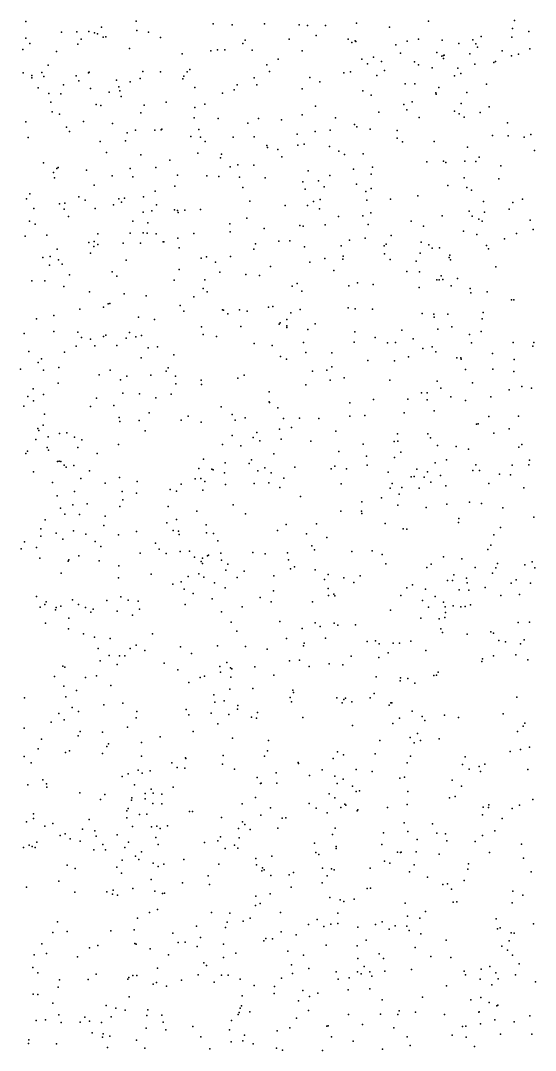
# Model space of a CAD drawing. Extents: x 2 to 99999, y 0 to 49999.
# Drawn here: x 56248 to 62495, y 25003 to 37495 of the extents above; entities that cross this region are included whole.
import ezdxf

# ---------------------------------------------------------------- set-up
doc = ezdxf.new("R2010")
doc.units = 0
doc.header["$MEASUREMENT"] = 0
doc.layers.add('points', color=50, linetype='Continuous')

msp = doc.modelspace()

# ---------------------------------------------------------------- linework, layer by layer
at = {"layer": 'points', "color": 3}
for p in [(56311, 37485, 91), (57652, 37488, 77), (61196, 37486, 16), (62240, 37495, 23), (56744, 37355, 94), (56929, 37359, 92), (57077, 37363, 87), (57231, 37416, 95), (57659, 37375, 32), (57801, 37356, 22), (58584, 37455, 18), (58816, 37444, 57), (59208, 37454, 28), (59628, 37443, 79), (59729, 37434, 85), (59947, 37437, 28), (60325, 37462, 32), (60724, 37413, 30), (62219, 37398, 88), (62415, 37361, 5), (56310, 37280, 24), (56983, 37268, 32), (57145, 37346, 62), (57180, 37336, 39), (57249, 37294, 84), (57283, 37299, 80), (57947, 37290, 89), (58975, 37259, 16), (59505, 37269, 46), (59833, 37312, 60), (60223, 37271, 84), (60268, 37228, 73), (60309, 37248, 9), (60318, 37241, 55), (60941, 37246, 19), (61076, 37269, 11), (61362, 37256, 72), (61737, 37263, 15), (61838, 37302, 33), (62208, 37293, 45), (56274, 37142, 33), (56360, 37218, 26), (56683, 37120, 69), (56942, 37208, 12), (57571, 37158, 25), (58556, 37129, 30), (58638, 37140, 97), (58725, 37140, 51), (58944, 37216, 41), (59056, 37134, 2), (59663, 37126, 94), (60803, 37202, 5), (61300, 37108, 25), (61567, 37218, 22), (61774, 37211, 94), (61792, 37173, 12), (62092, 37126, 87), (62426, 37154, 11), (58210, 37090, 48), (59375, 37028, 37), (60389, 37027, 7), (60532, 37049, 32), (60629, 36997, 98), (60858, 37099, 50), (61030, 36996, 35), (61358, 37064, 99), (61378, 37035, 49), (61381, 37073, 94), (61387, 37076, 21), (61698, 37091, 56), (61992, 36986, 8), (62013, 36999, 79), (62207, 37066, 47), (62289, 37088, 63), (56278, 36860, 90), (56507, 36865, 20), (56581, 36952, 77), (57073, 36860, 32), (57078, 36871, 15), (57731, 36877, 98), (57945, 36873, 93), (58271, 36872, 68), (58300, 36902, 27), (59236, 36956, 11), (59268, 36876, 72), (60169, 36862, 40), (60250, 36873, 37), (60459, 36970, 74), (60665, 36890, 33), (61076, 36958, 93), (61243, 36923, 6), (61554, 36918, 16), (61592, 36854, 51), (61762, 36966, 71), (56385, 36799, 38), (56386, 36829, 33), (56531, 36818, 47), (56924, 36826, 75), (56956, 36764, 21), (57410, 36771, 77), (57577, 36750, 75), (57697, 36791, 72), (58218, 36788, 51), (58229, 36821, 49), (59083, 36799, 45), (59756, 36804, 26), (59880, 36751, 91), (60571, 36828, 46), (60913, 36726, 0), (61033, 36727, 87), (61513, 36825, 60), (56462, 36681, 3), (56592, 36611, 86), (56737, 36607, 18), (56768, 36714, 46), (57096, 36672, 71), (57324, 36625, 12), (57441, 36690, 27), (57452, 36641, 26), (58363, 36683, 53), (58696, 36616, 26), (58839, 36653, 43), (58877, 36716, 62), (59116, 36715, 18), (59666, 36666, 49), (60403, 36641, 6), (61288, 36619, 67), (61291, 36602, 6), (61323, 36683, 2), (61665, 36623, 72), (61903, 36725, 22), (56614, 36506, 85), (57166, 36476, 9), (57467, 36574, 28), (58014, 36505, 76), (58483, 36482, 84), (60502, 36591, 5), (60898, 36478, 85), (60999, 36508, 73), (61593, 36489, 10), (56629, 36387, 66), (56718, 36359, 3), (57220, 36464, 87), (57708, 36374, 90), (57749, 36470, 88), (58362, 36442, 82), (59666, 36352, 23), (59825, 36457, 34), (60596, 36385, 47), (60934, 36412, 92), (61513, 36397, 93), (61570, 36362, 77), (61824, 36380, 91), (61936, 36447, 83), (56311, 36267, 30), (57013, 36272, 82), (57362, 36245, 5), (58355, 36316, 13), (58647, 36309, 14), (59006, 36250, 31), (59133, 36306, 95), (59413, 36290, 60), (60069, 36314, 56), (60299, 36235, 64), (61083, 36321, 7), (61631, 36322, 71), (62158, 36255, 52), (56806, 36202, 76), (56842, 36151, 12), (57543, 36134, 21), (57642, 36167, 29), (57877, 36167, 56), (57954, 36169, 93), (57963, 36177, 29), (58410, 36174, 4), (59605, 36116, 60), (59821, 36149, 78), (60004, 36166, 76), (60327, 36206, 96), (60491, 36178, 85), (60817, 36162, 46), (62441, 36111, 51), (56338, 36077, 99), (57215, 36028, 32), (57520, 36035, 32), (58313, 36088, 57), (58429, 36080, 72), (58486, 36027, 15), (58829, 36081, 49), (59082, 36085, 87), (59236, 35979, 21), (59614, 35982, 59), (59691, 35995, 28), (60816, 36068, 50), (60884, 36024, 30), (61266, 36030, 20), (61973, 36099, 57), (62163, 36096, 96), (62360, 36081, 14), (57291, 35894, 46), (57707, 35868, 63), (58397, 35886, 20), (58684, 35874, 44), (59244, 35956, 71), (59369, 35933, 10), (59998, 35966, 93), (60110, 35911, 89), (60180, 35871, 67), (60405, 35879, 15), (61672, 35960, 69), (62485, 35919, 20), (56524, 35768, 28), (58057, 35803, 21), (58674, 35830, 46), (58882, 35746, 77), (59079, 35741, 28), (59418, 35843, 84), (61178, 35782, 40), (61380, 35788, 18), (61408, 35775, 55), (61637, 35790, 72), (61771, 35787, 94), (61814, 35836, 63), (62075, 35734, 4), (56646, 35650, 11), (56687, 35700, 61), (56702, 35711, 21), (57047, 35680, 57), (57357, 35612, 95), (57577, 35700, 37), (57890, 35714, 70), (58151, 35618, 33), (58508, 35611, 44), (58652, 35604, 8), (58793, 35721, 1), (59739, 35671, 91), (59999, 35616, 4), (60288, 35694, 40), (60501, 35631, 3), (60519, 35716, 66), (56659, 35587, 7), (57141, 35500, 37), (57610, 35601, 52), (58118, 35486, 100), (58904, 35597, 36), (59215, 35588, 84), (59671, 35538, 45), (59861, 35552, 60), (59930, 35478, 82), (60324, 35512, 53), (61431, 35493, 3), (61632, 35589, 1), (62050, 35575, 49), (56360, 35392, 80), (56955, 35357, 78), (57740, 35357, 0), (57880, 35425, 35), (58943, 35471, 34), (59703, 35450, 74), (60437, 35423, 87), (60502, 35459, 44), (61069, 35367, 35), (61662, 35471, 58), (61718, 35438, 34), (56320, 35332, 11), (56719, 35273, 75), (56784, 35279, 65), (57033, 35316, 44), (57374, 35258, 15), (57438, 35334, 83), (57474, 35292, 54), (57510, 35340, 76), (57897, 35259, 10), (59030, 35306, 83), (59459, 35253, 59), (59728, 35253, 96), (59802, 35301, 74), (59885, 35325, 25), (60451, 35316, 18), (60736, 35329, 14), (61865, 35300, 74), (62221, 35288, 75), (62340, 35329, 37), (56410, 35215, 36), (56777, 35208, 38), (56830, 35117, 85), (57153, 35216, 52), (57735, 35169, 54), (57840, 35186, 73), (58117, 35198, 14), (58153, 35193, 14), (58158, 35165, 59), (58239, 35196, 4), (58430, 35203, 89), (59876, 35211, 18), (60105, 35120, 22), (60399, 35127, 74), (60500, 35164, 49), (61365, 35125, 65), (61691, 35181, 77), (61729, 35124, 16), (61877, 35170, 97), (62177, 35207, 46), (56357, 35060, 86), (56423, 35027, 67), (57611, 35062, 25), (57790, 35042, 23), (58787, 35030, 15), (58995, 35099, 64), (59637, 35008, 9), (59676, 35002, 55), (59945, 35016, 84), (60466, 35022, 97), (60986, 35061, 32), (61137, 35003, 22), (61807, 35085, 81), (61850, 35060, 91), (62433, 35075, 62), (56302, 34880, 48), (56565, 34893, 49), (57187, 34909, 62), (57578, 34915, 87), (57734, 34922, 69), (57783, 34918, 40), (57894, 34909, 76), (58156, 34856, 84), (58352, 34914, 23), (58792, 34934, 85), (59203, 34973, 55), (60431, 34857, 70), (60744, 34887, 42), (61621, 34942, 23), (61784, 34901, 92), (62267, 34911, 21), (62468, 34962, 40), (57076, 34802, 14), (57135, 34754, 47), (57140, 34816, 2), (57185, 34779, 64), (57492, 34795, 24), (57702, 34793, 65), (57977, 34811, 9), (57984, 34810, 25), (58174, 34739, 70), (59098, 34785, 5), (59380, 34821, 61), (59517, 34824, 29), (59692, 34752, 78), (60139, 34764, 83), (60241, 34830, 20), (60659, 34763, 66), (60683, 34783, 94), (61110, 34806, 39), (61201, 34774, 91), (61244, 34736, 47), (61331, 34740, 66), (61901, 34766, 28), (62120, 34847, 72), (56517, 34621, 4), (56607, 34635, 86), (56692, 34722, 36), (57095, 34672, 77), (58440, 34612, 39), (58502, 34631, 83), (58796, 34634, 20), (59079, 34723, 68), (59939, 34609, 73), (60162, 34637, 95), (60662, 34666, 4), (61098, 34672, 69), (61450, 34622, 49), (61456, 34649, 71), (61926, 34726, 90), (56600, 34529, 40), (56707, 34592, 60), (56752, 34540, 84), (57529, 34587, 97), (58613, 34564, 88), (59282, 34511, 21), (59759, 34566, 7), (60158, 34599, 75), (60732, 34595, 28), (61049, 34578, 98), (61464, 34594, 62), (62014, 34509, 83), (56841, 34412, 72), (57357, 34447, 74), (57414, 34396, 48), (58173, 34476, 22), (58666, 34444, 41), (58980, 34413, 65), (59145, 34404, 54), (60048, 34464, 98), (60936, 34453, 81), (61088, 34448, 96), (61351, 34397, 7), (61370, 34355, 81), (61548, 34366, 22), (56386, 34338, 75), (56543, 34336, 81), (56773, 34270, 10), (58113, 34344, 55), (58462, 34243, 6), (58482, 34349, 33), (59545, 34275, 88), (59604, 34304, 22), (60231, 34276, 36), (60335, 34313, 52), (60528, 34294, 6), (61085, 34256, 31), (61301, 34349, 18), (61328, 34351, 84), (61474, 34277, 54), (61703, 34245, 46), (57085, 34204, 21), (57506, 34182, 17), (57773, 34155, 8), (58350, 34143, 40), (58510, 34203, 20), (59659, 34213, 8), (61712, 34191, 11), (61909, 34203, 48), (62205, 34106, 33), (62234, 34107, 21), (56968, 33994, 90), (57255, 34017, 50), (57312, 34060, 83), (57329, 34062, 18), (58186, 34039, 25), (58697, 33986, 44), (58711, 33981, 84), (58905, 33987, 7), (59256, 34020, 77), (59308, 34027, 56), (59642, 33990, 30), (60224, 34011, 92), (60309, 33999, 76), (60518, 33993, 45), (56439, 33876, 34), (56651, 33916, 16), (57677, 33897, 75), (57873, 33869, 3), (58227, 33970, 21), (58762, 33936, 21), (58999, 33969, 89), (59477, 33867, 68), (59528, 33951, 62), (61120, 33941, 96), (61262, 33935, 1), (61268, 33899, 27), (61432, 33934, 11), (61851, 33875, 51), (61860, 33954, 21), (58443, 33781, 47), (58919, 33782, 13), (59386, 33811, 50), (59399, 33828, 49), (59480, 33792, 7), (59480, 33773, 30), (59732, 33749, 34), (59821, 33816, 62), (60875, 33739, 1), (61313, 33750, 39), (61481, 33780, 65), (56292, 33701, 83), (56650, 33723, 93), (56941, 33716, 47), (56987, 33651, 69), (57094, 33629, 73), (57252, 33662, 91), (57284, 33677, 53), (57527, 33644, 37), (57571, 33710, 84), (57648, 33660, 67), (57716, 33674, 39), (58465, 33688, 32), (58624, 33664, 92), (60304, 33719, 27), (60552, 33652, 47), (61012, 33633, 50), (61695, 33687, 34), (61837, 33724, 19), (56348, 33479, 43), (56922, 33544, 12), (57148, 33549, 35), (57414, 33553, 61), (57797, 33527, 0), (57911, 33539, 30), (59084, 33576, 92), (59300, 33552, 18), (59679, 33591, 54), (60294, 33592, 7), (60700, 33585, 39), (60796, 33588, 86), (61129, 33516, 98), (61243, 33536, 28), (61718, 33587, 45), (62227, 33589, 81), (62463, 33547, 7), (62477, 33588, 80), (56502, 33392, 88), (56779, 33474, 24), (57711, 33403, 23), (58109, 33442, 11), (59403, 33420, 71), (59476, 33388, 90), (59710, 33468, 48), (60025, 33464, 66), (60462, 33371, 65), (60787, 33369, 81), (60955, 33418, 68), (61288, 33475, 93), (61541, 33404, 26), (61591, 33402, 85), (61595, 33389, 55), (61974, 33456, 67), (62238, 33382, 2), (56248, 33268, 58), (56462, 33347, 4), (56524, 33254, 8), (56713, 33287, 88), (57334, 33254, 56), (58016, 33244, 43), (58038, 33283, 26), (59792, 33242, 92), (59963, 33253, 99), (60026, 33293, 49), (61646, 33261, 37), (61978, 33267, 77), (62233, 33238, 50), (57200, 33197, 79), (57462, 33137, 11), (57537, 33180, 16), (57827, 33195, 55), (58127, 33183, 38), (58439, 33131, 17), (58884, 33156, 10), (58959, 33192, 2), (60005, 33132, 45), (60173, 33160, 96), (60727, 33133, 92), (61302, 33120, 93), (56401, 33027, 13), (56705, 33096, 43), (58133, 33088, 81), (58445, 33079, 98), (59263, 32990, 35), (59710, 33075, 58), (61183, 32979, 26), (61347, 33036, 24), (61731, 33101, 54), (62176, 33015, 100), (62332, 33055, 2), (62446, 33035, 17), (56335, 32936, 62), (56404, 32881, 52), (56527, 32958, 5), (57168, 32916, 43), (57490, 32976, 4), (57689, 32967, 52), (57888, 32917, 26), (58074, 32964, 28), (59264, 32870, 90), (59268, 32863, 29), (60245, 32858, 39), (60529, 32900, 35), (60946, 32902, 47), (61115, 32978, 84), (61180, 32894, 9), (61468, 32932, 31), (61646, 32885, 24), (61956, 32931, 44), (56285, 32816, 54), (57098, 32813, 52), (57381, 32827, 95), (57808, 32735, 98), (58680, 32809, 32), (59371, 32797, 98), (60903, 32737, 75), (61267, 32761, 25), (56538, 32719, 53), (57444, 32682, 7), (57453, 32632, 97), (57687, 32642, 2), (58196, 32649, 23), (58283, 32698, 79), (58441, 32624, 55), (58817, 32716, 80), (58851, 32646, 42), (58975, 32676, 93), (59437, 32669, 78), (59633, 32673, 90), (59868, 32666, 24), (60243, 32697, 26), (60425, 32706, 17), (61799, 32605, 24), (61929, 32693, 75), (62289, 32698, 77), (56455, 32546, 11), (56467, 32522, 25), (56520, 32589, 13), (56721, 32487, 25), (56808, 32496, 6), (57759, 32520, 18), (59116, 32499, 57), (59388, 32539, 56), (59537, 32557, 64), (60075, 32513, 27), (60823, 32480, 95), (61191, 32481, 29), (61781, 32600, 39), (61991, 32491, 23), (62176, 32541, 96), (56432, 32412, 97), (56584, 32447, 35), (56903, 32441, 97), (56990, 32409, 96), (58817, 32462, 22), (59071, 32439, 76), (59149, 32399, 93), (59410, 32416, 99), (59769, 32394, 10), (60404, 32358, 14), (60783, 32387, 94), (60824, 32394, 66), (61222, 32435, 49), (62331, 32354, 80), (56313, 32242, 40), (56331, 32272, 93), (56572, 32318, 52), (56585, 32283, 53), (56941, 32317, 24), (57175, 32245, 73), (57437, 32351, 67), (58699, 32353, 9), (58921, 32337, 72), (59321, 32239, 1), (60108, 32266, 20), (60862, 32260, 73), (61309, 32339, 19), (61534, 32329, 36), (61684, 32296, 38), (62293, 32321, 11), (56695, 32148, 74), (56715, 32149, 33), (56735, 32145, 62), (58468, 32176, 93), (58730, 32129, 18), (59020, 32123, 97), (59050, 32167, 75), (60446, 32212, 25), (60784, 32195, 48), (61277, 32132, 47), (61417, 32167, 24), (61774, 32105, 7), (62417, 32107, 74), (62423, 32164, 92), (56405, 32020, 39), (56775, 32103, 7), (56800, 32076, 7), (56894, 32096, 15), (57085, 32033, 35), (58409, 32061, 73), (58569, 32052, 39), (58583, 32047, 65), (58722, 32007, 87), (59127, 32034, 5), (59211, 32071, 80), (59290, 32007, 7), (59575, 32079, 19), (60015, 32059, 39), (60063, 32091, 58), (60202, 32057, 96), (60453, 32101, 50), (60707, 32015, 38), (61056, 32053, 10), (61187, 32020, 4), (61736, 32037, 76), (61818, 32036, 81), (62061, 31992, 57), (62192, 31984, 20), (62214, 32101, 21), (56636, 31891, 98), (56978, 31939, 13), (57273, 31882, 88), (57447, 31951, 90), (57662, 31903, 11), (58198, 31872, 37), (58366, 31937, 61), (58435, 31941, 18), (58483, 31902, 47), (58735, 31868, 79), (59083, 31879, 60), (59261, 31888, 72), (59443, 31944, 84), (60137, 31876, 95), (60758, 31878, 59), (60989, 31962, 9), (61024, 31965, 94), (61144, 31958, 66), (61226, 31897, 62), (61342, 31978, 2), (61929, 31881, 52), (56692, 31731, 22), (56903, 31782, 57), (57480, 31782, 69), (57654, 31763, 26), (58061, 31807, 13), (58141, 31788, 91), (58459, 31797, 75), (59393, 31832, 99), (60733, 31821, 83), (60841, 31749, 45), (60875, 31833, 98), (61083, 31824, 41), (61410, 31851, 15), (62355, 31826, 78), (56882, 31621, 40), (57057, 31632, 37), (57487, 31682, 56), (58827, 31622, 40), (59646, 31721, 27), (60387, 31656, 56), (60628, 31704, 0), (60827, 31615, 82), (61421, 31627, 47), (61697, 31654, 62), (61842, 31638, 67), (56733, 31582, 52), (56783, 31507, 84), (56964, 31505, 56), (57275, 31484, 6), (57452, 31602, 52), (58038, 31600, 100), (58388, 31543, 61), (58979, 31510, 83), (60132, 31543, 45), (60384, 31545, 99), (60389, 31514, 34), (61168, 31588, 20), (62102, 31583, 79), (56546, 31440, 39), (57256, 31369, 21), (58024, 31401, 43), (58138, 31444, 55), (58501, 31380, 4), (59472, 31384, 90), (59840, 31389, 62), (60672, 31396, 69), (61561, 31405, 75), (61568, 31457, 87), (62475, 31471, 47), (56493, 31328, 86), (56494, 31241, 14), (56681, 31278, 65), (56891, 31307, 80), (57040, 31266, 83), (57435, 31255, 80), (57654, 31297, 98), (58098, 31310, 4), (58164, 31301, 89), (58173, 31261, 67), (58504, 31283, 68), (58590, 31275, 54), (59364, 31309, 55), (59717, 31270, 82), (60892, 31328, 25), (60935, 31327, 57), (61991, 31258, 49), (62071, 31344, 59), (56297, 31170, 38), (56761, 31204, 36), (57153, 31175, 39), (57223, 31117, 81), (57884, 31155, 46), (58641, 31186, 81), (59782, 31125, 89), (59963, 31223, 40), (61956, 31133, 31), (56256, 31088, 63), (56442, 31103, 71), (56954, 31004, 93), (57697, 31035, 32), (57928, 31081, 36), (58013, 31029, 77), (58186, 31054, 70), (58297, 31057, 83), (58358, 30984, 33), (58517, 31002, 94), (58527, 31009, 86), (58676, 31036, 51), (59068, 31043, 29), (59216, 31025, 85), (59487, 31038, 51), (59816, 31076, 58), (60267, 31056, 5), (60514, 31064, 15), (60636, 31020, 12), (61378, 30989, 53), (61917, 31078, 63), (56483, 30973, 12), (56823, 30937, 82), (56833, 30953, 16), (57200, 30942, 74), (57438, 30882, 17), (58439, 30932, 34), (58455, 30973, 16), (58455, 30911, 22), (58684, 30948, 50), (58761, 30902, 53), (59500, 30955, 19), (59572, 30870, 19), (60680, 30907, 79), (61179, 30859, 29), (61232, 30902, 90), (61602, 30967, 78), (61764, 30859, 99), (62015, 30858, 82), (62035, 30908, 1), (62368, 30891, 47), (62457, 30930, 82), (62487, 30858, 67), (56741, 30790, 41), (57434, 30735, 5), (57831, 30778, 9), (58280, 30751, 8), (58410, 30784, 35), (58470, 30742, 44), (58738, 30827, 88), (58876, 30739, 42), (58961, 30816, 76), (59321, 30761, 25), (59525, 30846, 36), (59823, 30834, 89), (59982, 30774, 21), (60172, 30734, 18), (60369, 30760, 60), (61506, 30771, 44), (61659, 30732, 98), (61976, 30791, 39), (58094, 30657, 49), (58198, 30688, 44), (58602, 30676, 21), (58732, 30612, 78), (59934, 30717, 4), (59982, 30607, 92), (60291, 30677, 76), (60935, 30612, 12), (61004, 30649, 67), (61428, 30702, 81), (61489, 30702, 84), (61669, 30675, 3), (61885, 30616, 60), (62203, 30671, 44), (62263, 30710, 46), (62435, 30672, 45), (56439, 30510, 65), (57466, 30506, 98), (58234, 30599, 94), (58342, 30545, 65), (58572, 30481, 60), (59156, 30498, 86), (59317, 30576, 83), (59985, 30522, 33), (60048, 30539, 51), (60060, 30518, 72), (60862, 30521, 15), (61160, 30599, 56), (61280, 30508, 4), (61571, 30589, 84), (61687, 30586, 33), (62074, 30519, 92), (62303, 30535, 76), (56487, 30380, 32), (56540, 30411, 86), (56558, 30444, 33), (56679, 30374, 13), (56734, 30392, 52), (56876, 30467, 63), (56951, 30410, 71), (57036, 30375, 95), (57128, 30355, 28), (57293, 30462, 91), (57553, 30466, 4), (57674, 30452, 1), (57690, 30356, 37), (58244, 30410, 80), (58936, 30382, 98), (59289, 30443, 39), (59792, 30443, 5), (61125, 30460, 63), (61197, 30380, 84), (61378, 30439, 27), (61400, 30383, 64), (61499, 30396, 17), (61592, 30383, 55), (61641, 30389, 96), (61709, 30406, 72), (56672, 30347, 25), (56834, 30247, 54), (57101, 30319, 81), (57421, 30332, 65), (57607, 30283, 29), (58687, 30321, 23), (60738, 30343, 8), (61105, 30245, 91), (61327, 30239, 22), (61398, 30256, 98), (61406, 30315, 92), (56550, 30185, 98), (56830, 30118, 28), (58802, 30196, 79), (59394, 30206, 7), (59663, 30122, 44), (59821, 30188, 20), (59882, 30144, 46), (60052, 30187, 98), (60097, 30163, 35), (60313, 30166, 76), (61346, 30117, 90), (62287, 30195, 58), (62422, 30196, 75), (57012, 30055, 77), (57144, 30014, 97), (57335, 29999, 93), (57848, 30056, 91), (58873, 30087, 24), (59474, 29999, 99), (59948, 30005, 94), (61368, 30071, 53), (61669, 30050, 15), (61955, 30082, 96), (61987, 30063, 92), (62358, 29985, 47), (57188, 29877, 1), (57579, 29877, 56), (57649, 29918, 79), (58188, 29898, 9), (58638, 29910, 93), (58977, 29901, 71), (59239, 29869, 29), (59679, 29909, 58), (59689, 29943, 49), (60454, 29961, 44), (60554, 29971, 100), (60599, 29933, 28), (60769, 29942, 98), (60844, 29942, 56), (60982, 29967, 52), (62052, 29977, 27), (62133, 29959, 23), (62314, 29934, 52), (57324, 29794, 99), (57446, 29789, 90), (57514, 29788, 19), (57755, 29853, 77), (58321, 29819, 89), (59634, 29737, 77), (60259, 29786, 51), (60597, 29770, 94), (60709, 29826, 86), (61164, 29853, 92), (61853, 29752, 47), (61985, 29789, 30), (62259, 29800, 77), (62403, 29742, 53), (56760, 29665, 25), (56784, 29653, 31), (57214, 29728, 93), (57418, 29682, 76), (57990, 29700, 78), (58155, 29618, 25), (58666, 29658, 17), (58749, 29707, 96), (58797, 29642, 0), (58811, 29633, 65), (59090, 29657, 10), (59513, 29730, 5), (59751, 29658, 5), (59992, 29694, 41), (60159, 29679, 59), (61847, 29722, 38), (56661, 29539, 74), (57034, 29525, 73), (57167, 29547, 70), (58428, 29527, 92), (58478, 29542, 34), (58674, 29592, 91), (58798, 29529, 79), (59320, 29554, 79), (60563, 29535, 38), (60855, 29487, 84), (60857, 29523, 62), (60948, 29516, 7), (61264, 29550, 42), (61297, 29555, 38), (61315, 29590, 47), (56771, 29421, 48), (56928, 29370, 95), (57344, 29431, 3), (58290, 29467, 22), (58788, 29386, 58), (59065, 29394, 47), (59550, 29374, 2), (61033, 29458, 83), (56296, 29281, 23), (56798, 29290, 55), (58594, 29317, 70), (58717, 29244, 64), (59520, 29282, 78), (59535, 29233, 94), (59561, 29344, 39), (60084, 29279, 73), (60169, 29259, 44), (60189, 29277, 20), (60266, 29233, 9), (60492, 29280, 31), (60540, 29334, 6), (62268, 29288, 11), (56873, 29163, 34), (56950, 29113, 88), (57259, 29194, 70), (57487, 29216, 84), (57659, 29115, 4), (58256, 29137, 90), (58603, 29226, 38), (58881, 29143, 25), (58884, 29186, 24), (60149, 29217, 80), (60721, 29192, 41), (60740, 29220, 93), (60753, 29218, 75), (60998, 29119, 18), (56620, 28983, 26), (56710, 29091, 93), (56775, 29011, 43), (57649, 29038, 21), (58288, 29074, 39), (58562, 29093, 16), (58776, 29076, 31), (59050, 29045, 31), (59109, 29034, 31), (59124, 29103, 12), (59673, 29041, 13), (60844, 29032, 74), (61120, 29052, 58), (61155, 29006, 54), (61394, 29070, 31), (61560, 29042, 48), (62104, 29085, 7), (56293, 28911, 66), (56970, 28871, 66), (57241, 28862, 11), (57545, 28924, 0), (58343, 28872, 17), (58642, 28964, 74), (60274, 28943, 45), (60766, 28969, 74), (62280, 28872, 65), (62345, 28936, 90), (62367, 28971, 0), (56500, 28780, 45), (56946, 28817, 43), (57713, 28737, 19), (57943, 28808, 71), (58819, 28792, 75), (59256, 28763, 62), (60606, 28764, 50), (60976, 28799, 46), (61024, 28733, 60), (61063, 28846, 63), (61066, 28848, 30), (61100, 28761, 65), (61326, 28782, 92), (56461, 28661, 73), (56793, 28617, 80), (56840, 28636, 19), (57293, 28688, 89), (57316, 28720, 67), (59245, 28637, 22), (60092, 28625, 52), (62190, 28629, 13), (62315, 28651, 93), (62425, 28681, 89), (56289, 28568, 80), (56374, 28492, 23), (57241, 28604, 71), (57714, 28573, 69), (58084, 28490, 27), (58250, 28550, 33), (58254, 28544, 95), (58707, 28580, 97), (59207, 28572, 50), (59618, 28496, 37), (59622, 28482, 85), (60042, 28545, 89), (60166, 28587, 15), (60552, 28599, 5), (60939, 28490, 84), (60979, 28574, 18), (61641, 28564, 38), (57554, 28359, 26), (57674, 28403, 9), (57722, 28365, 3), (57821, 28393, 57), (58149, 28434, 83), (58239, 28427, 17), (58698, 28476, 20), (58845, 28414, 89), (59349, 28371, 21), (59909, 28405, 92), (60322, 28409, 64), (60513, 28386, 8), (61609, 28469, 55), (61691, 28413, 22), (61811, 28448, 52), (61827, 28388, 55), (61882, 28473, 11), (62405, 28411, 89), (56517, 28283, 46), (56563, 28238, 3), (57481, 28325, 28), (59120, 28315, 60), (59158, 28242, 99), (59166, 28244, 91), (59357, 28244, 3), (59755, 28339, 81), (60062, 28329, 3), (60091, 28239, 17), (60164, 28293, 1), (60851, 28306, 92), (60905, 28319, 63), (61484, 28281, 84), (56334, 28226, 63), (56565, 28195, 30), (56965, 28128, 87), (57631, 28226, 40), (57761, 28118, 56), (57832, 28170, 44), (57855, 28125, 16), (57963, 28111, 10), (58099, 28197, 78), (59991, 28114, 72), (60274, 28208, 69), (60320, 28143, 35), (60361, 28153, 43), (60947, 28142, 88), (61599, 28208, 26), (57218, 28047, 83), (57268, 28106, 24), (57594, 28039, 67), (57598, 28065, 93), (57761, 28055, 91), (57854, 27996, 60), (57960, 27994, 97), (58936, 27994, 42), (59100, 28069, 10), (59749, 27999, 0), (60060, 28068, 10), (60183, 27990, 10), (60940, 27986, 38), (61452, 28068, 62), (61522, 28082, 87), (62464, 28047, 88), (56404, 27874, 6), (57538, 27909, 36), (57554, 27938, 43), (57692, 27866, 81), (57780, 27870, 4), (58297, 27902, 9), (58332, 27900, 73), (59163, 27857, 19), (59280, 27944, 62), (59835, 27943, 54), (59969, 27884, 43), (60135, 27948, 10), (60196, 27977, 37), (60334, 27909, 63), (60342, 27921, 39), (60702, 27951, 18), (61854, 27860, 17), (61860, 27955, 49), (61926, 27951, 76), (61932, 27981, 64), (62214, 27938, 18), (62302, 27977, 26), (56320, 27776, 92), (56406, 27817, 43), (56637, 27755, 53), (57080, 27803, 0), (57536, 27826, 24), (58684, 27828, 63), (58939, 27774, 39), (58970, 27742, 42), (59421, 27822, 82), (59467, 27823, 19), (60904, 27764, 89), (61248, 27752, 88), (62093, 27815, 28), (56543, 27723, 12), (56727, 27610, 83), (56790, 27629, 55), (56997, 27686, 39), (57147, 27668, 63), (57418, 27619, 27), (57605, 27719, 51), (57835, 27716, 94), (57902, 27722, 30), (57940, 27694, 79), (58030, 27725, 26), (58894, 27695, 20), (59032, 27684, 48), (59370, 27697, 0), (60032, 27623, 45), (60065, 27700, 25), (60651, 27642, 1), (60946, 27658, 69), (61300, 27640, 99), (61405, 27628, 55), (61854, 27608, 29), (62001, 27667, 46), (56352, 27492, 1), (56445, 27527, 80), (56849, 27568, 29), (56970, 27542, 38), (57163, 27600, 77), (57246, 27499, 49), (57559, 27527, 7), (57887, 27586, 8), (57917, 27502, 79), (58481, 27523, 56), (58641, 27544, 44), (58674, 27592, 60), (58843, 27493, 39), (58901, 27583, 95), (59813, 27516, 89), (60633, 27500, 66), (61060, 27560, 36), (61419, 27547, 13), (61763, 27535, 65), (62325, 27505, 59), (56281, 27463, 6), (56390, 27475, 1), (56424, 27466, 58), (57135, 27434, 46), (57280, 27437, 52), (57511, 27463, 34), (57643, 27360, 34), (57713, 27411, 30), (58729, 27451, 54), (58885, 27458, 83), (59297, 27361, 23), (59832, 27403, 97), (59866, 27381, 81), (60076, 27478, 6), (60077, 27454, 16), (60823, 27408, 91), (60859, 27404, 83), (60866, 27407, 14), (61050, 27412, 7), (61328, 27383, 54), (61938, 27405, 95), (56813, 27248, 56), (57480, 27309, 49), (57683, 27319, 29), (57857, 27275, 17), (57916, 27235, 18), (57984, 27263, 88), (58228, 27317, 59), (58654, 27263, 39), (59104, 27330, 80), (59112, 27252, 39), (60663, 27298, 69), (60727, 27276, 1), (61022, 27255, 97), (61683, 27267, 12), (62351, 27335, 98), (56909, 27210, 57), (57415, 27227, 61), (57474, 27154, 67), (58525, 27120, 33), (59176, 27180, 69), (59185, 27217, 24), (59203, 27192, 4), (59283, 27123, 57), (59508, 27131, 17), (59559, 27159, 72), (59913, 27213, 45), (59970, 27119, 49), (60021, 27207, 85), (60054, 27194, 16), (60491, 27213, 60), (60969, 27170, 44), (61677, 27201, 93), (62444, 27167, 24), (56320, 26985, 21), (56711, 27056, 16), (57833, 27075, 39), (58213, 27037, 48), (58540, 27016, 71), (59533, 26983, 7), (59906, 27034, 82), (61185, 27106, 33), (61371, 27015, 76), (61429, 27022, 65), (61630, 27062, 13), (56905, 26921, 69), (57295, 26928, 98), (57364, 26899, 75), (57373, 26948, 2), (57422, 26886, 93), (57609, 26968, 18), (57876, 26934, 79), (57970, 26905, 6), (57993, 26911, 37), (59101, 26875, 78), (59277, 26902, 25), (59999, 26858, 79), (60452, 26965, 63), (60493, 26972, 67), (61478, 26959, 48), (62222, 26933, 9), (62341, 26886, 27), (59098, 26759, 6), (59156, 26784, 8), (60124, 26831, 95), (60172, 26811, 53), (60295, 26837, 21), (60913, 26790, 22), (61499, 26800, 99), (61540, 26807, 51), (62214, 26793, 56), (57812, 26677, 48), (57909, 26711, 90), (58565, 26677, 78), (58787, 26666, 77), (59033, 26609, 23), (59402, 26677, 85), (60097, 26667, 28), (60945, 26631, 36), (61091, 26608, 64), (61162, 26686, 3), (56695, 26562, 98), (57666, 26606, 28), (58384, 26511, 96), (58734, 26495, 95), (58756, 26557, 8), (58950, 26569, 23), (59742, 26530, 96), (59846, 26590, 50), (59928, 26507, 69), (60013, 26535, 69), (60097, 26541, 16), (60342, 26499, 99), (60553, 26529, 4), (60636, 26562, 7), (60795, 26513, 8), (60933, 26509, 20), (62020, 26600, 75), (62068, 26488, 42), (62474, 26537, 51), (56639, 26435, 48), (56813, 26445, 42), (57341, 26455, 31), (57625, 26467, 88), (58095, 26426, 57), (58429, 26372, 52), (59222, 26359, 15), (59410, 26442, 59), (59591, 26406, 47), (60721, 26475, 78), (60963, 26459, 57), (61104, 26415, 60), (62034, 26479, 55), (62203, 26430, 49), (62238, 26425, 17), (56507, 26294, 1), (57083, 26247, 90), (57184, 26274, 65), (57634, 26299, 88), (57650, 26290, 3), (57822, 26234, 4), (58159, 26311, 53), (58243, 26317, 83), (58389, 26265, 100), (58709, 26292, 93), (59199, 26331, 62), (59306, 26356, 78), (59958, 26279, 64), (60332, 26272, 94), (60441, 26341, 22), (61037, 26251, 86), (61412, 26340, 1), (62087, 26266, 1), (62175, 26332, 4), (56411, 26163, 23), (56562, 26178, 69), (56940, 26139, 75), (58044, 26164, 52), (58711, 26130, 35), (58861, 26182, 72), (59491, 26208, 8), (59679, 26159, 91), (60339, 26117, 83), (60601, 26176, 52), (60653, 26118, 4), (61225, 26142, 89), (61468, 26131, 98), (62156, 26220, 28), (62217, 26158, 14), (56397, 26007, 63), (57910, 26000, 77), (58473, 26064, 91), (58504, 26031, 56), (59537, 26040, 17), (59745, 25998, 55), (60416, 26019, 77), (60993, 25983, 95), (61837, 25987, 40), (61942, 26020, 5), (62299, 26055, 43), (56457, 25945, 18), (57069, 25865, 1), (57165, 25926, 63), (57551, 25869, 41), (57561, 25887, 94), (57610, 25911, 11), (57659, 25913, 89), (58404, 25921, 70), (58686, 25915, 76), (58765, 25914, 54), (58912, 25866, 90), (59412, 25880, 69), (59548, 25934, 100), (60076, 25958, 26), (60101, 25867, 2), (60236, 25882, 67), (60336, 25958, 64), (60381, 25933, 25), (60487, 25956, 13), (60512, 25902, 31), (60669, 25964, 8), (61629, 25963, 22), (61646, 25920, 61), (61824, 25867, 13), (62014, 25942, 89), (62045, 25870, 10), (62254, 25918, 94), (56702, 25768, 14), (56718, 25857, 54), (57857, 25805, 4), (57897, 25827, 85), (58019, 25781, 47), (58201, 25856, 82), (58596, 25829, 46), (59083, 25790, 80), (59331, 25780, 60), (60223, 25739, 23), (60484, 25749, 77), (61416, 25785, 43), (61966, 25800, 51), (62495, 25834, 8), (56399, 25687, 19), (56457, 25681, 5), (57567, 25653, 37), (58937, 25664, 97), (59323, 25694, 63), (59674, 25731, 25), (59755, 25656, 43), (59853, 25698, 89), (60635, 25615, 12), (61124, 25649, 49), (61712, 25618, 38), (61835, 25643, 23), (56637, 25577, 82), (57286, 25547, 78), (57402, 25517, 48), (57517, 25489, 20), (57793, 25496, 70), (58911, 25514, 7), (58930, 25544, 99), (59619, 25606, 5), (59740, 25485, 52), (61935, 25584, 73), (62027, 25545, 42), (62038, 25553, 37), (56438, 25366, 94), (56551, 25372, 97), (56712, 25433, 16), (57029, 25405, 22), (57348, 25410, 34), (57780, 25428, 90), (57962, 25432, 33), (58806, 25364, 45), (58887, 25437, 28), (58901, 25464, 57), (59028, 25471, 79), (59594, 25394, 55), (60227, 25439, 62), (60616, 25443, 32), (60827, 25437, 51), (60842, 25481, 47), (61040, 25466, 26), (61392, 25437, 66), (61810, 25465, 47), (61812, 25469, 57), (62002, 25372, 100), (62426, 25421, 27), (56740, 25342, 75), (56970, 25345, 85), (57084, 25358, 96), (57230, 25341, 42), (57773, 25271, 92), (57976, 25345, 55), (58009, 25251, 8), (58338, 25294, 14), (58783, 25253, 69), (59361, 25241, 10), (59517, 25278, 14), (59965, 25297, 97), (59981, 25300, 81), (60395, 25316, 95), (60778, 25276, 4), (61612, 25292, 95), (61651, 25297, 49), (61828, 25324, 71), (62238, 25350, 36), (56346, 25131, 28), (57117, 25217, 88), (57240, 25164, 1), (57250, 25203, 99), (57330, 25174, 5), (57654, 25127, 76), (58433, 25166, 31), (58945, 25120, 81), (58964, 25188, 54), (60022, 25168, 80), (60284, 25113, 53), (60940, 25166, 32), (61484, 25189, 40), (61656, 25163, 24), (62070, 25200, 97), (62451, 25200, 99), (56344, 25087, 73), (56685, 25083, 42), (57304, 25039, 10), (57754, 25031, 36), (58546, 25024, 25), (58803, 25108, 95), (59070, 25082, 2), (59352, 25030, 77), (59425, 25004, 93), (59912, 25003, 27), (60638, 25017, 65), (60977, 25062, 52), (61755, 25050, 66)]:
    msp.add_point(p, dxfattribs=at)

doc.saveas('drawing.dxf')
